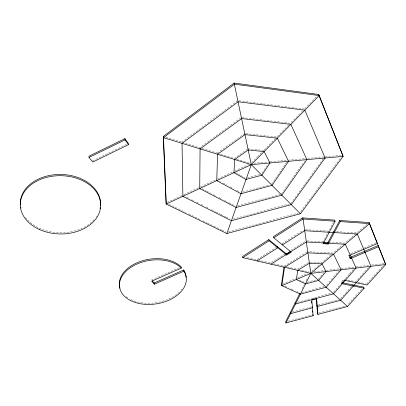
<?xml version="1.0" encoding="UTF-8"?>
<svg xmlns="http://www.w3.org/2000/svg" width="406" height="406" viewBox="0 0 406 406"><rect width="100%" height="100%" fill="white"/><g stroke="black" fill="none" stroke-linecap="round" stroke-linejoin="round"><path stroke-width="0.3" stroke-dasharray="2.03 1.52" d="M302.196 288.712L304.348 284.408M306.266 280.576L307.652 277.8M322.745 242.565L333.463 222.321M262.139 173.037L267.889 164.369M271.624 184.233L275.202 179M275.557 178.478L286.646 162.253M281.414 194.043L304.601 161.091M290.853 203.497L323.1 158.939M300.719 211.607L341.081 157.305M318.223 279.292L323.658 272.791M341.781 281.536L343.76 279.166L346.602 279.759M326.581 285.179L338.65 271.051M333.504 292.284L340.695 284.043M345.572 278.455L349.185 274.309M349.586 273.847L353.606 269.239M340.624 298.709L350.028 288.143M350.439 287.681L351.662 286.306M368.359 267.549L355.788 281.673L347.216 279.886M348.394 303.998L362.416 288.544M366.613 283.926L383.497 265.321M251.796 162.588L253.562 160.791M254.004 160.34L257.094 157.193M257.536 156.741L262.834 151.347M264.159 150.002L275.562 138.38M277.313 136.594L288.666 125.033M302.592 110.848L290.412 123.257L241.92 117.512M304.764 108.635L317.355 95.811M311.828 271.066L319.761 264.342M330.697 255.069L321.628 262.758L308.981 262.159M343.862 243.904L333.082 253.045L307.479 251.695M355.834 233.754L344.801 243.108L328.723 242.169M367.181 224.132L356.793 232.942L334.453 231.506M181.776 142.186L237.277 101.028M240.783 117.806L199.772 147.733L184.177 142.927M217.281 153.128L244.64 133.478M247.345 149.164L234.323 158.376L219.631 153.849M276.902 246.975L256.704 259.804L245.589 257.226M282.003 243.737L302.714 230.583M285.296 253.786L270.589 263.022L259.119 260.363M290.884 250.279L305.383 241.174M306.951 252.019L284.164 266.163L273.674 263.733M308.453 262.479L297.441 269.244L287.179 266.864M92.659 160.832L126.652 144.297M167.11 202.33L182.045 195.413M183.74 194.626L199.437 187.349M200.574 186.821L216.428 179.472M217.57 178.945L233.587 171.52M234.704 171.002L248.68 164.526M151.524 279.993L179.437 267.635M350.865 253.501L362.142 248.705M364.405 247.741L376.337 242.666M282.622 284.068L295.888 278.43M297.634 277.689L307.52 273.487M247.493 177.823L259.642 174.55M242.448 192.089L269.797 184.725M237.591 205.837L280.196 194.367M232.907 219.083L289.021 203.99M228.395 231.867L298.126 213.12M306.936 282.317L316.441 279.77M301.886 292.523L323.942 286.616M297.507 302.272L331.296 293.228M292.107 312.041L311.463 306.86M318.06 305.094L339.02 299.486M288.042 321.202L312.148 314.757M318.69 313.006L345.303 305.885M312.615 298.643L316.269 297.755M314.071 271.822L324.993 270.538M326.231 270.391L339.406 268.843M341.289 268.625L354.991 267.011M356.235 266.864L369.216 265.336M371.683 265.047L383.959 263.606M254.024 163.212L268.336 161.928M270.198 161.761L287.463 160.213M288.077 160.157L305.799 158.573M307.667 158.406L323.958 156.944M325.206 156.833L341.35 155.386M307.149 240.91L323.13 241.844M305.561 229.654L328.789 231.146M247.848 148.809L263.717 150.448M245.884 133.615L276.877 137.04M239.038 100.805L304.333 109.077M358.193 282.17L365.41 283.677M301.572 270.198L309.245 271.979M165.663 137.218L183.578 142.739M202.188 148.474L219.042 153.671M236.693 159.106L250.319 163.308M284.85 286.093L288.224 287.631M291.041 288.915L293.853 290.194M296.669 291.478L298.359 292.244M299.161 279.973L305.155 282.794M168.794 204.243L185.781 212.511M188.612 213.891L200.508 219.676M202.772 220.783L206.735 222.711M207.304 222.985L221.463 229.877M222.026 230.151L225.426 231.806M186.562 197.133L189.379 198.554M191.632 199.691L194.454 201.112M196.707 202.249L198.96 203.381M201.214 204.517L204.03 205.938M206.284 207.075L209.1 208.496M211.359 209.633L215.302 211.622M215.865 211.907L220.372 214.18M220.935 214.464L225.442 216.738M226.005 217.022L229.39 218.722M202.234 188.805L206.146 190.85M206.705 191.145L211.176 193.479M213.409 194.647L216.763 196.397M219.001 197.565L222.351 199.321M224.589 200.488L228.502 202.533M229.06 202.822L233.531 205.157M219.179 180.964L220.275 181.558M223.026 183.05L226.878 185.136M230.177 186.922L232.927 188.409M236.774 190.495L238.977 191.688M235.784 172.758L237.982 173.991M238.53 174.301L240.179 175.225M240.728 175.534L244.574 177.696M181.954 289.153A33.627 21.995 -8.6 0 1 181.345 289.909M179.295 292.087A33.627 21.995 -8.6 0 1 129.813 299.039M127.753 297.811A33.627 21.995 -8.6 0 1 125.302 295.959M96.75 216.302A40.118 29.125 1 0 1 96.136 217.2M94.045 219.793A40.118 29.125 1 0 1 25.416 217.474"/><path stroke-width="0.61" d="M284.073 266.778L281.47 284.555L281.83 285.677L300.425 294.122L326.196 287.22L341.116 269.792L333.534 254.151L307.895 252.811L284.535 267.29L281.83 285.677L310.834 273.36L385.7 264.539L369.074 222.534L339.731 220.473L327.667 242.95L328.124 244.062L323.191 243.676L335.107 221.224L334.63 220.113L302.627 217.87L273.405 236.647L273.786 237.789L291.188 252.111L286.768 255.044L269.158 240.753L268.792 239.616L242.504 256.511L242.824 257.663L310.834 273.36L347.546 306.479L364.157 288.219L363.69 287.143L341.893 282.672L342.334 283.764M226.868 233.516L251.299 164.633L319.202 95.572L318.659 94.486L234.105 83.052L163.273 136.487L166.176 204.051L226.868 233.516L300.394 213.754L343.136 156.376L319.202 95.572L234.501 84.164L163.506 137.654L166.176 204.051L251.299 164.633L343.136 156.376L318.659 94.486M299.77 293.563L285.631 321.846L285.971 322.948L313.133 315.685L311.783 300.039L316.665 298.852L317.868 314.417L347.546 306.479M285.971 322.948L310.834 273.36L369.602 223.63L340.218 221.58L339.731 220.473M328.124 244.062L340.218 221.58M268.792 239.616L286.382 253.912L290.305 251.309M242.824 257.663L269.158 240.753M273.786 237.789L303.064 218.991L335.107 221.224M257.044 260.946L277.811 247.772L277.43 246.64M282.388 244.869L304.733 230.694L357.295 234.039L370.947 266.275L340.644 300.252L317.259 306.51L316.863 305.413M270.944 264.154L306.347 241.961L345.278 244.214L356.087 268.026L333.529 293.832L295.461 304.023L295.096 302.917M124.891 138.674L88.97 156.214L89.051 157.421L92.751 162.04L128.514 144.658L128.352 143.47L124.891 138.674L125.043 139.862L128.514 144.658M89.051 157.421L125.043 139.862M119.983 288.194A33.627 21.995 -8.6 0 1 140.41 261.428A33.627 21.995 -8.6 0 1 181.147 266.879L181.365 268.056L151.697 281.18L154.336 284.2L183.908 271.157L183.685 269.98L154.158 283.012L152.275 280.856M348.952 255.613L377.428 243.514L369.074 222.534M378.138 245.564L349.87 257.561L350.342 258.658L378.661 246.65L378.138 245.564L385.7 264.539L367.085 285.002L344.207 280.257L341.431 283.576L364.157 288.219M323.364 242.615L327.667 242.95M300.394 213.754L251.299 164.633L163.506 137.654L163.273 136.487M364.578 251.319L365.075 252.41M348.942 255.531L350.342 258.658M351.119 257.028L351.591 258.125M333.828 231.466L334.3 232.577M352.89 284.926L353.347 286.012M328.109 242.133L328.561 243.245M302.627 217.87L303.064 218.991L310.834 273.36M317.868 314.417L317.477 313.33L316.315 298.344M234.105 83.052L251.299 164.633M312.067 306.697L312.453 307.794L290.645 313.63L290.29 312.524M312.752 314.594L313.133 315.685M286.382 253.912L286.768 255.044M285.819 253.456L286.205 254.587M154.158 283.012L154.336 284.2M311.6 301.328L311.757 303.12M312.437 310.95L312.539 312.163M183.908 271.157A33.683 21.99 -8.6 0 1 150.118 304.434A33.683 21.99 -8.6 0 1 124.368 273.025A33.683 21.99 -8.6 0 1 181.365 268.056M183.685 269.98A33.627 21.995 -8.6 0 1 186.105 277.303M20.427 205.01A40.118 29.125 1 0 1 60.418 174.458A40.118 29.125 1 0 1 100.515 205.573M100.257 207.608A40.118 29.125 1 0 1 100.054 208.613M20.919 208.146A40.118 29.125 1 0 1 20.701 207.106M200.072 148.89L199.722 188.516L236.099 207.481L281.83 195.174L306.895 159.634L290.889 124.368L241.682 118.567L200.072 148.89M217.611 154.28L216.743 180.634L240.976 193.733L272.03 185.375L288.529 161.284L277.323 138.162L245.031 134.609L217.611 154.28M234.678 159.522L233.932 172.672L246.036 179.462L261.86 175.199L269.995 162.953L264.128 151.58L248.233 149.951L234.678 159.522M297.831 270.36L296.273 279.546L305.551 283.906L318.634 280.399L326.033 271.568L322.054 263.864L309.392 263.271L297.831 270.36M325.094 158L291.28 204.629L231.4 220.737L182.867 196.321L182.045 143.348L238.175 101.769L304.845 110.178L325.094 158M39.626 229.568A40.194 29.13 0.9 0 0 100.673 205.771A40.194 29.13 0.9 0 0 41.173 179.127A40.194 29.13 0.9 0 0 39.626 229.568"/></g></svg>
